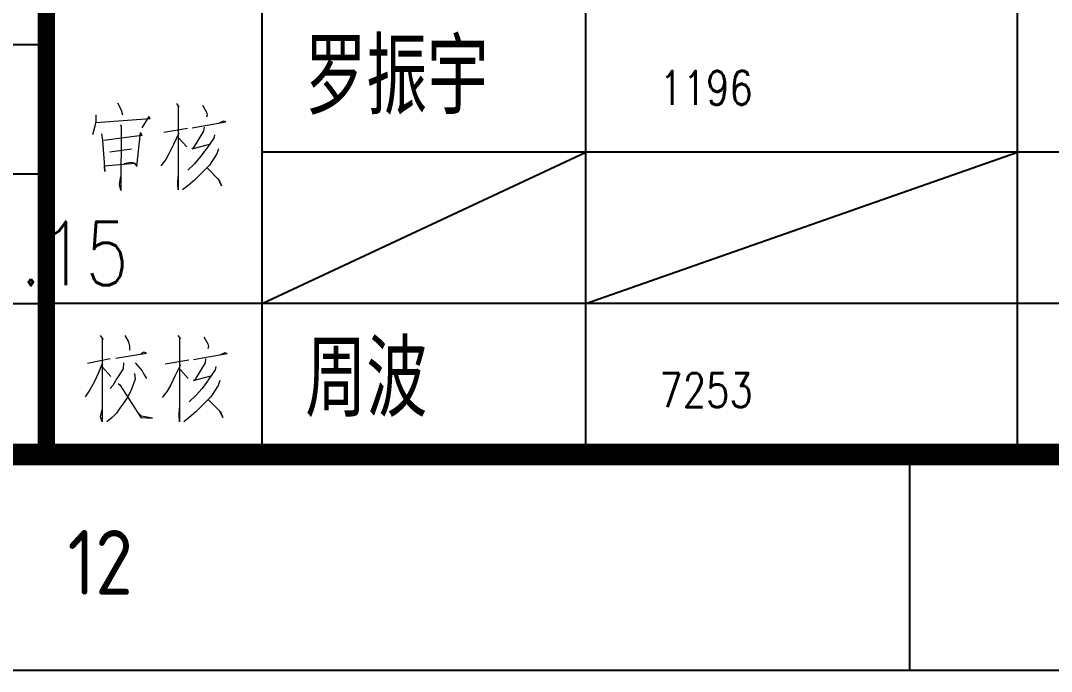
# Model space of a CAD drawing. Extents: x -59142 to 322364, y -122476 to 91021.
# Drawn here: x 183337 to 185725, y -67598 to -66091 of the extents above; entities that cross this region are included whole.
import ezdxf
from ezdxf.enums import TextEntityAlignment as Align

# ---------------------------------------------------------------- set-up
doc = ezdxf.new("R2010")
doc.units = 0
doc.header["$LTSCALE"] = 1000
doc.header["$MEASUREMENT"] = 0
doc.layers.add('HQ1', color=7, linetype='Continuous')
doc.styles.add('HZTXT', font='geditxt.shx', dxfattribs={"width": 0.8, "bigfont": 'hztxt1.shx'})
doc.styles.get("Standard").update_dxf_attribs({"font": 'gbenor.shx', "bigfont": 'gbcbig.shx'})
doc.styles.add('TK', font='GEDITXT.SHX', dxfattribs={"width": 0.85, "height": 3.5, "bigfont": 'DXT.SHX'})

# ---------------------------------------------------------------- blocks, each defined once
blk = doc.blocks.new('GEDI_WK_A11')
at = {"color": 3}
blk.add_line((900, 0), (900, 10), dxfattribs=at)
for points, const_width in [([(0, 0), (1050, 0), (1050, 594), (0, 594)], 0.1), ([(25, 10), (1040, 10), (1040, 584), (25, 584)], 1)]:
    blk.add_lwpolyline(points, close=True, dxfattribs=dict(at, const_width=const_width))
blk.add_text('12', height=3, dxfattribs=at).set_placement((862.5, 5), align=Align.MIDDLE)
blk = doc.blocks.new('GEDI_TQ_2012')
at = {"color": 2}
for p, q in [((-170, 0), (-170, 28)), ((-155, 0), (-155, 28)), ((-135, 0), (-135, 28)), ((0, 14), (-170, 14)), ((0, 7), (-180, 7))]:
    blk.add_line(p, q, dxfattribs=at)
at = {"color": 7}
blk.add_line((0, 0), (-180, 0), dxfattribs=at)
at = {"color": 2, "const_width": 0.8}
blk.add_lwpolyline([(-180, 0), (-180, 40)], dxfattribs=at)
at = {"color": 7, "lineweight": 0}
for points in [[(-176.694, 16.294), (-176.53, 15.965), (-176.475, 15.737)], [(-173.965, 16.255), (-173.856, 16.098), (-173.887, 16.129), (-173.887, 12.255), (-173.911, 12.553), (-173.887, 12.883)], [(-172.766, 16.192), (-172.577, 15.863), (-172.546, 15.737), (-172.577, 15.635)], [(-177.698, 15.737), (-177.698, 15.439), (-177.753, 15.212), (-177.808, 14.977), (-177.863, 14.812)], [(-177.698, 15.377), (-175.189, 15.573), (-175.252, 15.667), (-175.581, 15.141)], [(-173.244, 15.141), (-171.683, 15.408), (-171.793, 15.439), (-172.021, 15.337)], [(-177.447, 14.851), (-177.392, 14.553), (-177.283, 13.11), (-177.306, 13.369), (-175.918, 13.502), (-176.083, 13.534), (-176.389, 13.471)], [(-175.918, 13.502), (-175.808, 13.338), (-175.636, 14.914), (-175.581, 14.781), (-177.337, 14.553)], [(-176.585, 15.275), (-176.53, 15.212), (-176.553, 12.224), (-176.616, 12.522), (-176.553, 12.883)], [(-173.856, 14.882), (-174.107, 14.357), (-174.303, 13.965), (-174.467, 13.667), (-174.695, 13.369)], [(-173.464, 15.11), (-174.554, 14.914)], [(-172.209, 14.812), (-172.24, 14.655), (-172.577, 14.161), (-172.601, 14.13), (-172.852, 13.8), (-173.134, 13.471), (-173.44, 13.173)], [(-172.687, 15.173), (-172.711, 14.977), (-173.189, 14.192), (-173.244, 14.161), (-172.381, 14.388)], [(-173.856, 14.655), (-173.495, 14.255)], [(-177.055, 14.028), (-176.059, 14.161)], [(-172.021, 14.161), (-172.099, 13.934), (-172.436, 13.408), (-172.766, 13.079), (-173.134, 12.718), (-173.44, 12.451), (-173.691, 12.255)], [(-172.546, 13.275), (-171.989, 12.718), (-171.879, 12.451), (-172.044, 12.781)], [(-177.505, 5.519), (-177.364, 5.323), (-177.419, 5.386), (-177.419, 1.52), (-177.482, 1.747), (-177.419, 2.077)], [(-176.36, 5.519), (-176.195, 5.221), (-176.141, 5.025), (-176.141, 4.829)], [(-173.9, 5.519), (-173.79, 5.363), (-173.821, 5.394), (-173.821, 1.52), (-173.845, 1.818), (-173.821, 2.147)], [(-172.7, 5.457), (-172.512, 5.127), (-172.48, 5.002), (-172.512, 4.9)], [(-177.035, 4.437), (-178.093, 4.21)], [(-176.784, 4.469), (-175.364, 4.696), (-175.474, 4.735), (-175.615, 4.665)], [(-173.398, 4.374), (-174.488, 4.178)], [(-173.178, 4.406), (-171.618, 4.672), (-171.727, 4.704), (-171.955, 4.602)], [(-172.621, 4.437), (-172.645, 4.241), (-173.123, 3.457), (-173.178, 3.426), (-172.316, 3.653)], [(-177.419, 4.21), (-177.591, 3.747), (-177.787, 3.355), (-177.976, 2.994), (-178.203, 2.665)], [(-177.395, 4.045), (-177.003, 3.614)], [(-176.423, 4.241), (-176.446, 3.975), (-176.729, 3.52), (-176.917, 3.19), (-177.035, 3.057)], [(-175.89, 4.241), (-175.552, 3.88), (-175.474, 3.716), (-175.364, 3.52)], [(-173.79, 4.147), (-174.041, 3.622), (-174.237, 3.23), (-174.402, 2.932), (-174.629, 2.634)], [(-173.79, 3.92), (-173.429, 3.52)], [(-172.143, 4.076), (-172.174, 3.92), (-172.512, 3.426), (-172.535, 3.394), (-172.786, 3.065), (-173.068, 2.735), (-173.374, 2.437)], [(-175.921, 3.747), (-175.89, 3.488), (-176.054, 3.026), (-176.227, 2.665), (-176.423, 2.375), (-176.588, 2.14), (-176.752, 1.912), (-176.948, 1.716), (-177.199, 1.52)], [(-171.955, 3.426), (-172.033, 3.198), (-172.371, 2.673), (-172.7, 2.343), (-173.068, 1.983), (-173.374, 1.716), (-173.625, 1.52)], [(-176.666, 3.292), (-176.588, 3.222), (-175.615, 1.716), (-175.082, 1.685), (-175.584, 1.779), (-175.725, 1.912)], [(-172.48, 2.539), (-171.924, 1.983), (-171.814, 1.716), (-171.978, 2.045)]]:
    blk.add_lwpolyline(points, dxfattribs=at)
blk = doc.blocks.new('GEDI_HQ1_2012')
at = {"layer": 'HQ1', "color": 2}
for p, q in [((0, 0), (0, 37)), ((-65, 19), (0, 19)), ((-65, 13), (0, 13)), ((-65, 7), (0, 7)), ((0, 0), (0, 7)), ((-65, 0), (0, 0))]:
    blk.add_line(p, q, dxfattribs=at)
blk = doc.blocks.new('A$C024A6866')
for name, p in [('GEDI_WK_A11', (0, 0)), ('GEDI_TQ_2012', (1040, 10)), ('GEDI_HQ1_2012', (860, 10))]:
    blk.add_blockref(name, p)
at = {"style": 'TK', "width": 0.85}
for tag, height, p in [('PROJECTNAME', 4.75, (985, 44)), ('PHASE', 4, (1027, 44)), ('DRAWINGNAME', 4.75, (995, 31))]:
    blk.add_attdef(tag, text='', height=height, dxfattribs=at).set_placement(p, align=Align.MIDDLE_CENTER)
for tag, p, height in [('APPROVE', (872, 32.75), 3.5), ('DESIGN', (917, 32.75), 3.5), ('REVIEW1', (872, 25.75), 3.5), ('DRAW', (917, 25.75), 3.5), ('DRAWINGNUMBER', (967, 18.5), 4), ('REVIEW2', (872, 18.75), 3.5), ('PROPORTION', (917, 18.75), 3.5), ('CHECK', (872, 11.75), 3.5), ('DATE', (917, 11.75), 3.5), ('VERSION', (1033, 11.75), 3.5)]:
    blk.add_attdef(tag, p, '', height=height, dxfattribs=at)
blk = doc.blocks.new('A$C68430A22')
for p, q in [((-17000, 700), (-15500, 1400)), ((-15500, 700), (-13500, 1400))]:
    blk.add_line(p, q)
at = {"style": 'HZTXT', "width": 0.8}
for s, p in [('1196', (-15159.5, 1620)), ('7253', (-15159.5, 220))]:
    blk.add_text(s, height=157.5, dxfattribs=at).set_placement(p)
blk = doc.blocks.new('sgdsg')
ref = blk.add_blockref('A$C024A6866', (-52500, 0), dxfattribs=dict(xscale=50, yscale=50, zscale=50))
ref.add_attrib('CHECK', '周波', (-8900, 587.5), dxfattribs={"height": 175, "style": 'TK', "width": 0.85})
ref.add_attrib('REVIEW1', '罗振宇', (-8900, 1287.5), dxfattribs={"height": 175, "style": 'TK', "width": 0.85})
at = {"xscale": 0.5, "yscale": 0.5, "zscale": 0.5}
blk.add_blockref('A$C68430A22', (-500, 500), dxfattribs=at)

msp = doc.modelspace()

# ---------------------------------------------------------------- block references
msp.add_blockref('sgdsg', (192896.5, -67596))

# ---------------------------------------------------------------- texts
at = {"style": 'HZTXT', "width": 0.8}
msp.add_text('2016.01.15', height=147, dxfattribs=at).set_placement((182680.5, -66704))

doc.saveas('drawing.dxf')
